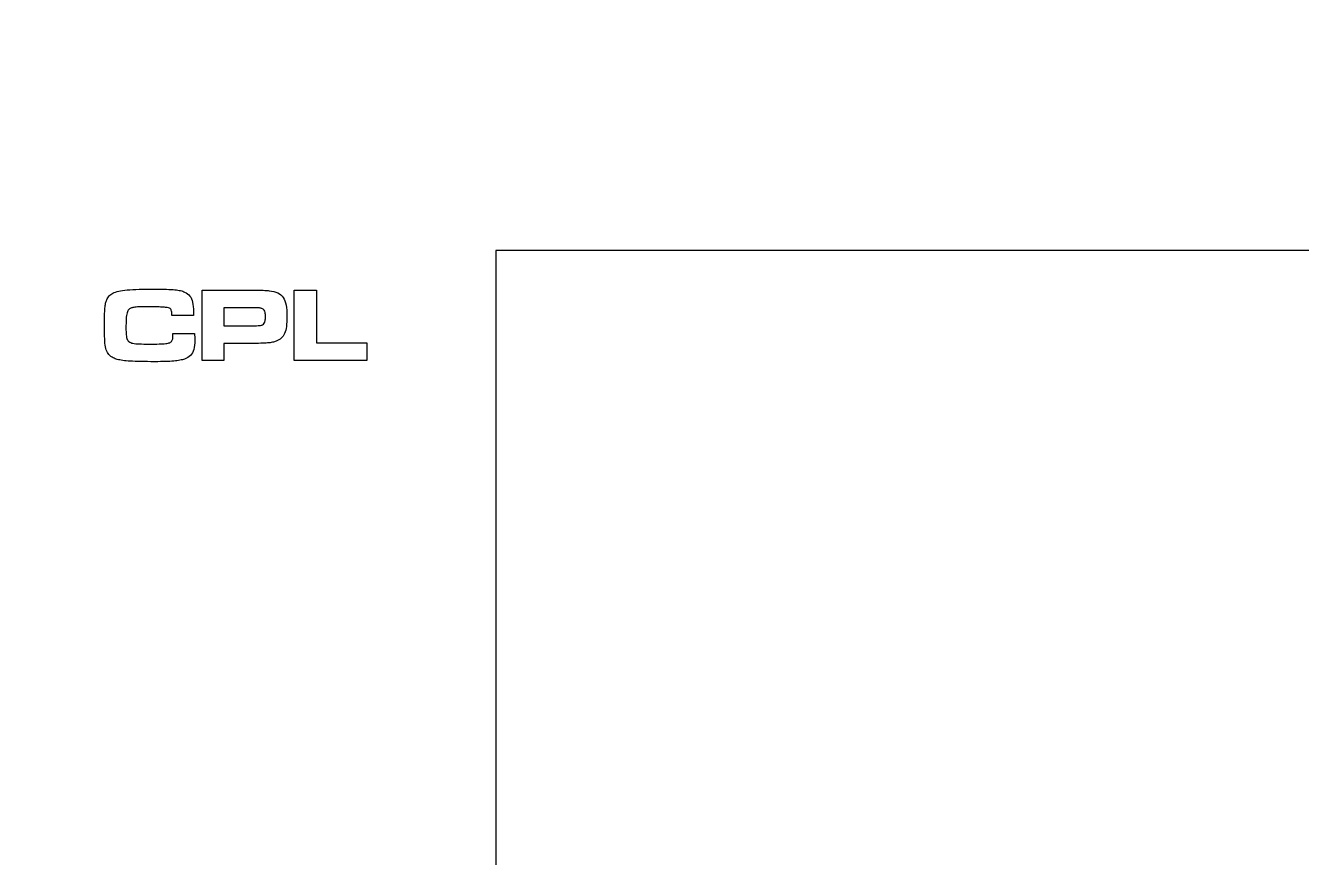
# Model space of a CAD drawing. Extents: x -139 to 87, y -93 to 92.
# Drawn here: x -103.12 to -69.04, y -43.48 to -21.25 of the extents above; entities that cross this region are included whole.
import ezdxf

# ---------------------------------------------------------------- set-up
doc = ezdxf.new("R2010")
doc.units = 0
doc.header["$MEASUREMENT"] = 0
doc.layers.add('LAYER_1', color=7, linetype='CONTINUOUS')

msp = doc.modelspace()

# ---------------------------------------------------------------- linework, layer by layer
at = {"layer": 'LAYER_1', "color": 250}
msp.add_lwpolyline([(-90.5533, -66.2641), (-37.5533, -66.2641), (-37.5533, -27.2641), (-90.5533, -27.2641), (-90.5533, -66.2641)], close=True, dxfattribs=at)
for points, knots in [([(-134.4311, -0.2641), (-134.4311, -0.2641), (-3.6755, -0.2641), (-3.6755, -0.2641), (-3.6755, -0.2641), (-1.1332, -0.2641), (0.9467, -2.344), (0.9467, -4.8863), (0.9467, -4.8863), (0.9467, -4.8863), (0.9467, -85.6418), (0.9467, -85.6418), (0.9467, -85.6418), (0.9467, -88.1842), (-1.1332, -90.2641), (-3.6755, -90.2641), (-3.6755, -90.2641), (-3.6755, -90.2641), (-134.4311, -90.2641), (-134.4311, -90.2641), (-134.4311, -90.2641), (-136.9734, -90.2641), (-139.0533, -88.1842), (-139.0533, -85.6418), (-139.0533, -85.6418), (-139.0533, -85.6418), (-139.0533, -4.8863), (-139.0533, -4.8863), (-139.0533, -4.8863), (-139.0533, -2.344), (-136.9734, -0.2641), (-134.4311, -0.2641)], [0, 0, 0, 0, 0.1111111, 0.1111111, 0.1111111, 0.1111111, 0.2222222, 0.2222222, 0.2222222, 0.2222222, 0.3333333, 0.3333333, 0.3333333, 0.3333333, 0.4444444, 0.4444444, 0.4444444, 0.4444444, 0.5555556, 0.5555556, 0.5555556, 0.5555556, 0.6666667, 0.6666667, 0.6666667, 0.6666667, 0.7777778, 0.7777778, 0.7777778, 0.7777778, 1, 1, 1, 1]), ([(-99.1799, -29.48), (-99.1799, -29.5266), (-99.1813, -29.5656), (-99.1846, -29.5981), (-99.1846, -29.5981), (-99.1879, -29.63), (-99.1954, -29.6569), (-99.2072, -29.6775), (-99.2072, -29.6775), (-99.2195, -29.6982), (-99.2388, -29.7142), (-99.2652, -29.726), (-99.2652, -29.726), (-99.2916, -29.7378), (-99.3284, -29.7458), (-99.375, -29.7509), (-99.375, -29.7509), (-99.4217, -29.7561), (-99.4812, -29.7594), (-99.5537, -29.7608), (-99.5537, -29.7608), (-99.6268, -29.7617), (-99.715, -29.7622), (-99.8191, -29.7622), (-99.8191, -29.7622), (-99.9201, -29.7627), (-100.0059, -29.7617), (-100.0761, -29.7594), (-100.0761, -29.7594), (-100.1464, -29.757), (-100.2043, -29.7514), (-100.2491, -29.7425), (-100.2491, -29.7425), (-100.2944, -29.7331), (-100.3297, -29.7185), (-100.3557, -29.6982), (-100.3557, -29.6982), (-100.3811, -29.6775), (-100.3995, -29.6498), (-100.4113, -29.6136), (-100.4113, -29.6136), (-100.4226, -29.5778), (-100.4296, -29.5322), (-100.4325, -29.4767), (-100.4325, -29.4767), (-100.4353, -29.4212), (-100.4362, -29.3535), (-100.4358, -29.274), (-100.4358, -29.274), (-100.4358, -29.1804), (-100.4329, -29.1037), (-100.4273, -29.044), (-100.4273, -29.044), (-100.4216, -28.9842), (-100.4122, -28.9372), (-100.3991, -28.9029), (-100.3991, -28.9029), (-100.3858, -28.868), (-100.3679, -28.8422), (-100.3453, -28.8252), (-100.3453, -28.8252), (-100.3311, -28.813), (-100.3123, -28.8036), (-100.2892, -28.7956), (-100.2892, -28.7956), (-100.2657, -28.7881), (-100.235, -28.782), (-100.1963, -28.7777), (-100.1963, -28.7777), (-100.1581, -28.773), (-100.1086, -28.7702), (-100.0483, -28.7683), (-100.0483, -28.7683), (-99.9879, -28.7664), (-99.9135, -28.766), (-99.8249, -28.766), (-99.8249, -28.766), (-99.7806, -28.766), (-99.7343, -28.7664), (-99.6857, -28.7674), (-99.6857, -28.7674), (-99.6372, -28.7688), (-99.591, -28.7702), (-99.5471, -28.7716), (-99.5471, -28.7716), (-99.5028, -28.7735), (-99.4655, -28.7754), (-99.4345, -28.7773), (-99.4345, -28.7773), (-99.3935, -28.7801), (-99.36, -28.7834), (-99.3345, -28.7881), (-99.3345, -28.7881), (-99.3086, -28.7923), (-99.2888, -28.798), (-99.2742, -28.805), (-99.2742, -28.805), (-99.2601, -28.8121), (-99.2491, -28.8205), (-99.2421, -28.8309), (-99.2421, -28.8309), (-99.2346, -28.8408), (-99.2289, -28.8516), (-99.2247, -28.8633), (-99.2247, -28.8633), (-99.2205, -28.8751), (-99.2167, -28.8916), (-99.2143, -28.9123), (-99.2143, -28.9123), (-99.212, -28.933), (-99.2101, -28.9612), (-99.2081, -28.9974), (-99.2081, -28.9974), (-99.2081, -28.9974), (-98.6339, -28.9974), (-98.6339, -28.9974), (-98.6339, -28.9974), (-98.6339, -28.9974), (-98.6339, -28.9043), (-98.6339, -28.9043), (-98.6339, -28.9043), (-98.6334, -28.8013), (-98.6411, -28.7156), (-98.6566, -28.647), (-98.6566, -28.647), (-98.6716, -28.5783), (-98.6967, -28.5219), (-98.7311, -28.4786), (-98.7311, -28.4786), (-98.7655, -28.4353), (-98.8116, -28.4), (-98.8688, -28.3737), (-98.8688, -28.3737), (-98.8998, -28.3582), (-98.9366, -28.3455), (-98.9781, -28.3351), (-98.9781, -28.3351), (-99.02, -28.3248), (-99.0709, -28.3168), (-99.1314, -28.3107), (-99.1314, -28.3107), (-99.1912, -28.305), (-99.2648, -28.3008), (-99.351, -28.2984), (-99.351, -28.2984), (-99.4373, -28.2956), (-99.5405, -28.2947), (-99.6608, -28.2947), (-99.6608, -28.2947), (-99.8215, -28.2947), (-99.963, -28.2961), (-100.0845, -28.2994), (-100.0845, -28.2994), (-100.2067, -28.3027), (-100.3123, -28.3078), (-100.4014, -28.3158), (-100.4014, -28.3158), (-100.4905, -28.3238), (-100.5659, -28.3347), (-100.6282, -28.3483), (-100.6282, -28.3483), (-100.6904, -28.3619), (-100.7422, -28.3793), (-100.7832, -28.4005), (-100.7832, -28.4005), (-100.8247, -28.4212), (-100.8587, -28.4466), (-100.8851, -28.4762), (-100.8851, -28.4762), (-100.9115, -28.5059), (-100.9332, -28.5402), (-100.9506, -28.5797), (-100.9506, -28.5797), (-100.9619, -28.6061), (-100.9714, -28.6371), (-100.9789, -28.6733), (-100.9789, -28.6733), (-100.9864, -28.7091), (-100.9926, -28.7537), (-100.9973, -28.8064), (-100.9973, -28.8064), (-101.002, -28.8596), (-101.0053, -28.924), (-101.0071, -29.0007), (-101.0071, -29.0007), (-101.009, -29.0774), (-101.0101, -29.1696), (-101.0101, -29.2768), (-101.0101, -29.2768), (-101.0101, -29.3859), (-101.0086, -29.4795), (-101.0062, -29.5581), (-101.0062, -29.5581), (-101.0043, -29.6362), (-101.0015, -29.6968), (-100.9987, -29.7396), (-100.9987, -29.7396), (-100.9912, -29.8097), (-100.9789, -29.8699), (-100.9614, -29.9198), (-100.9614, -29.9198), (-100.944, -29.9696), (-100.9199, -30.0115), (-100.8898, -30.0458), (-100.8898, -30.0458), (-100.8592, -30.0802), (-100.821, -30.1089), (-100.7752, -30.1319), (-100.7752, -30.1319), (-100.7446, -30.1474), (-100.7093, -30.1611), (-100.6687, -30.1728), (-100.6687, -30.1728), (-100.6286, -30.1841), (-100.5801, -30.194), (-100.5234, -30.202), (-100.5234, -30.202), (-100.4674, -30.2095), (-100.3995, -30.2156), (-100.3203, -30.2204), (-100.3203, -30.2204), (-100.2416, -30.2251), (-100.1482, -30.2283), (-100.0402, -30.2307), (-100.0402, -30.2307), (-99.9323, -30.2326), (-99.8069, -30.2335), (-99.6636, -30.2335), (-99.6636, -30.2335), (-99.5556, -30.2335), (-99.4608, -30.2321), (-99.3783, -30.2298), (-99.3783, -30.2298), (-99.2958, -30.2269), (-99.2233, -30.2227), (-99.161, -30.2171), (-99.161, -30.2171), (-99.0988, -30.2119), (-99.0441, -30.2044), (-98.9965, -30.1954), (-98.9965, -30.1954), (-98.9489, -30.1865), (-98.9065, -30.1757), (-98.8688, -30.163), (-98.8688, -30.163), (-98.8041, -30.1399), (-98.7513, -30.1079), (-98.7117, -30.0665), (-98.7117, -30.0665), (-98.6716, -30.0251), (-98.6425, -29.9711), (-98.624, -29.9047), (-98.624, -29.9047), (-98.6062, -29.8384), (-98.5968, -29.7561), (-98.5972, -29.6578), (-98.5972, -29.6578), (-98.5972, -29.6489), (-98.5977, -29.6371), (-98.5982, -29.623), (-98.5982, -29.623), (-98.5986, -29.6089), (-98.5991, -29.5905), (-98.6001, -29.5675), (-98.6001, -29.5675), (-98.601, -29.5444), (-98.6019, -29.5153), (-98.6029, -29.48), (-98.6029, -29.48), (-98.6029, -29.48), (-99.1799, -29.48), (-99.1799, -29.48)], [0, 0, 0, 0, 0.0144928, 0.0144928, 0.0144928, 0.0144928, 0.0289855, 0.0289855, 0.0289855, 0.0289855, 0.0434783, 0.0434783, 0.0434783, 0.0434783, 0.057971, 0.057971, 0.057971, 0.057971, 0.0724638, 0.0724638, 0.0724638, 0.0724638, 0.0869565, 0.0869565, 0.0869565, 0.0869565, 0.1014493, 0.1014493, 0.1014493, 0.1014493, 0.115942, 0.115942, 0.115942, 0.115942, 0.1304348, 0.1304348, 0.1304348, 0.1304348, 0.1449275, 0.1449275, 0.1449275, 0.1449275, 0.1594203, 0.1594203, 0.1594203, 0.1594203, 0.173913, 0.173913, 0.173913, 0.173913, 0.1884058, 0.1884058, 0.1884058, 0.1884058, 0.2028986, 0.2028986, 0.2028986, 0.2028986, 0.2173913, 0.2173913, 0.2173913, 0.2173913, 0.2318841, 0.2318841, 0.2318841, 0.2318841, 0.2463768, 0.2463768, 0.2463768, 0.2463768, 0.2608696, 0.2608696, 0.2608696, 0.2608696, 0.2753623, 0.2753623, 0.2753623, 0.2753623, 0.2898551, 0.2898551, 0.2898551, 0.2898551, 0.3043478, 0.3043478, 0.3043478, 0.3043478, 0.3188406, 0.3188406, 0.3188406, 0.3188406, 0.3333333, 0.3333333, 0.3333333, 0.3333333, 0.3478261, 0.3478261, 0.3478261, 0.3478261, 0.3623188, 0.3623188, 0.3623188, 0.3623188, 0.3768116, 0.3768116, 0.3768116, 0.3768116, 0.3913043, 0.3913043, 0.3913043, 0.3913043, 0.4057971, 0.4057971, 0.4057971, 0.4057971, 0.4202899, 0.4202899, 0.4202899, 0.4202899, 0.4347826, 0.4347826, 0.4347826, 0.4347826, 0.4492754, 0.4492754, 0.4492754, 0.4492754, 0.4637681, 0.4637681, 0.4637681, 0.4637681, 0.4782609, 0.4782609, 0.4782609, 0.4782609, 0.4927536, 0.4927536, 0.4927536, 0.4927536, 0.5072464, 0.5072464, 0.5072464, 0.5072464, 0.5217391, 0.5217391, 0.5217391, 0.5217391, 0.5362319, 0.5362319, 0.5362319, 0.5362319, 0.5507246, 0.5507246, 0.5507246, 0.5507246, 0.5652174, 0.5652174, 0.5652174, 0.5652174, 0.5797101, 0.5797101, 0.5797101, 0.5797101, 0.5942029, 0.5942029, 0.5942029, 0.5942029, 0.6086957, 0.6086957, 0.6086957, 0.6086957, 0.6231884, 0.6231884, 0.6231884, 0.6231884, 0.6376812, 0.6376812, 0.6376812, 0.6376812, 0.6521739, 0.6521739, 0.6521739, 0.6521739, 0.6666667, 0.6666667, 0.6666667, 0.6666667, 0.6811594, 0.6811594, 0.6811594, 0.6811594, 0.6956522, 0.6956522, 0.6956522, 0.6956522, 0.7101449, 0.7101449, 0.7101449, 0.7101449, 0.7246377, 0.7246377, 0.7246377, 0.7246377, 0.7391304, 0.7391304, 0.7391304, 0.7391304, 0.7536232, 0.7536232, 0.7536232, 0.7536232, 0.7681159, 0.7681159, 0.7681159, 0.7681159, 0.7826087, 0.7826087, 0.7826087, 0.7826087, 0.7971014, 0.7971014, 0.7971014, 0.7971014, 0.8115942, 0.8115942, 0.8115942, 0.8115942, 0.826087, 0.826087, 0.826087, 0.826087, 0.8405797, 0.8405797, 0.8405797, 0.8405797, 0.8550725, 0.8550725, 0.8550725, 0.8550725, 0.8695652, 0.8695652, 0.8695652, 0.8695652, 0.884058, 0.884058, 0.884058, 0.884058, 0.8985507, 0.8985507, 0.8985507, 0.8985507, 0.9130435, 0.9130435, 0.9130435, 0.9130435, 0.9275362, 0.9275362, 0.9275362, 0.9275362, 0.942029, 0.942029, 0.942029, 0.942029, 0.9565217, 0.9565217, 0.9565217, 0.9565217, 0.9710145, 0.9710145, 0.9710145, 0.9710145, 1, 1, 1, 1]), ([(-98.3992, -30.2053), (-98.3992, -30.2053), (-97.8249, -30.2053), (-97.8249, -30.2053), (-97.8249, -30.2053), (-97.8249, -30.2053), (-97.8249, -29.7453), (-97.8249, -29.7453), (-97.8249, -29.7453), (-97.8249, -29.7453), (-97.1008, -29.7453), (-97.1008, -29.7453), (-97.1008, -29.7453), (-96.9966, -29.7453), (-96.9089, -29.7443), (-96.8363, -29.7429), (-96.8363, -29.7429), (-96.7641, -29.741), (-96.7029, -29.7378), (-96.6534, -29.7335), (-96.6534, -29.7335), (-96.6039, -29.7293), (-96.561, -29.7232), (-96.5251, -29.7156), (-96.5251, -29.7156), (-96.4893, -29.7077), (-96.4558, -29.6978), (-96.4248, -29.686), (-96.4248, -29.686), (-96.3705, -29.6653), (-96.3247, -29.6385), (-96.2876, -29.6051), (-96.2876, -29.6051), (-96.2508, -29.5717), (-96.2211, -29.5299), (-96.1989, -29.4791), (-96.1989, -29.4791), (-96.1763, -29.4278), (-96.1603, -29.3657), (-96.1508, -29.2918), (-96.1508, -29.2918), (-96.1409, -29.218), (-96.1357, -29.1305), (-96.1362, -29.0284), (-96.1362, -29.0284), (-96.1357, -28.9061), (-96.1433, -28.8036), (-96.1584, -28.7204), (-96.1584, -28.7204), (-96.1735, -28.6371), (-96.1994, -28.5694), (-96.2352, -28.5176), (-96.2352, -28.5176), (-96.271, -28.4659), (-96.32, -28.4254), (-96.3819, -28.3972), (-96.3819, -28.3972), (-96.444, -28.369), (-96.5214, -28.3492), (-96.6142, -28.337), (-96.6142, -28.337), (-96.6331, -28.3347), (-96.6515, -28.3328), (-96.6699, -28.3314), (-96.6699, -28.3314), (-96.6878, -28.3295), (-96.7085, -28.3281), (-96.7312, -28.3271), (-96.7312, -28.3271), (-96.7538, -28.3262), (-96.7816, -28.3252), (-96.8142, -28.3248), (-96.8142, -28.3248), (-96.8466, -28.3238), (-96.8867, -28.3234), (-96.9339, -28.3234), (-96.9339, -28.3234), (-96.9815, -28.3229), (-97.039, -28.3229), (-97.1064, -28.3229), (-97.1064, -28.3229), (-97.1064, -28.3229), (-98.3992, -28.3229), (-98.3992, -28.3229), (-98.3992, -28.3229), (-98.3992, -28.3229), (-98.3992, -30.2053), (-98.3992, -30.2053)], [0, 0, 0, 0, 0.0434783, 0.0434783, 0.0434783, 0.0434783, 0.0869565, 0.0869565, 0.0869565, 0.0869565, 0.1304348, 0.1304348, 0.1304348, 0.1304348, 0.173913, 0.173913, 0.173913, 0.173913, 0.2173913, 0.2173913, 0.2173913, 0.2173913, 0.2608696, 0.2608696, 0.2608696, 0.2608696, 0.3043478, 0.3043478, 0.3043478, 0.3043478, 0.3478261, 0.3478261, 0.3478261, 0.3478261, 0.3913043, 0.3913043, 0.3913043, 0.3913043, 0.4347826, 0.4347826, 0.4347826, 0.4347826, 0.4782609, 0.4782609, 0.4782609, 0.4782609, 0.5217391, 0.5217391, 0.5217391, 0.5217391, 0.5652174, 0.5652174, 0.5652174, 0.5652174, 0.6086957, 0.6086957, 0.6086957, 0.6086957, 0.6521739, 0.6521739, 0.6521739, 0.6521739, 0.6956522, 0.6956522, 0.6956522, 0.6956522, 0.7391304, 0.7391304, 0.7391304, 0.7391304, 0.7826087, 0.7826087, 0.7826087, 0.7826087, 0.826087, 0.826087, 0.826087, 0.826087, 0.8695652, 0.8695652, 0.8695652, 0.8695652, 0.9130435, 0.9130435, 0.9130435, 0.9130435, 1, 1, 1, 1]), ([(-95.9468, -28.3229), (-95.9468, -28.3229), (-95.9468, -30.2053), (-95.9468, -30.2053), (-95.9468, -30.2053), (-95.9468, -30.2053), (-94.0034, -30.2053), (-94.0034, -30.2053), (-94.0034, -30.2053), (-94.0034, -30.2053), (-94.0034, -29.7255), (-94.0034, -29.7255), (-94.0034, -29.7255), (-94.0034, -29.7255), (-95.3442, -29.7255), (-95.3442, -29.7255), (-95.3442, -29.7255), (-95.3442, -29.7255), (-95.3442, -28.3229), (-95.3442, -28.3229), (-95.3442, -28.3229), (-95.3442, -28.3229), (-95.9468, -28.3229), (-95.9468, -28.3229)], [0, 0, 0, 0, 0.1428571, 0.1428571, 0.1428571, 0.1428571, 0.2857143, 0.2857143, 0.2857143, 0.2857143, 0.4285714, 0.4285714, 0.4285714, 0.4285714, 0.5714286, 0.5714286, 0.5714286, 0.5714286, 0.7142857, 0.7142857, 0.7142857, 0.7142857, 1, 1, 1, 1]), ([(-97.8249, -29.274), (-97.8249, -29.274), (-97.8249, -28.7942), (-97.8249, -28.7942), (-97.8249, -28.7942), (-97.8249, -28.7942), (-97.1064, -28.7942), (-97.1064, -28.7942), (-97.1064, -28.7942), (-97.0428, -28.7947), (-96.9929, -28.7956), (-96.9561, -28.7961), (-96.9561, -28.7961), (-96.9193, -28.7966), (-96.8919, -28.7975), (-96.8736, -28.7989), (-96.8736, -28.7989), (-96.8546, -28.7998), (-96.841, -28.8017), (-96.8316, -28.8041), (-96.8316, -28.8041), (-96.8222, -28.8064), (-96.8127, -28.8097), (-96.8037, -28.814), (-96.8037, -28.814), (-96.7802, -28.8229), (-96.7618, -28.8361), (-96.7481, -28.8525), (-96.7481, -28.8525), (-96.7345, -28.8695), (-96.7245, -28.8916), (-96.7189, -28.9203), (-96.7189, -28.9203), (-96.7128, -28.9485), (-96.7099, -28.9847), (-96.7104, -29.0284), (-96.7104, -29.0284), (-96.7104, -29.0722), (-96.7128, -29.1084), (-96.7175, -29.1366), (-96.7175, -29.1366), (-96.7226, -29.1653), (-96.7307, -29.1879), (-96.742, -29.2053), (-96.742, -29.2053), (-96.7528, -29.2222), (-96.7679, -29.2359), (-96.7868, -29.2458), (-96.7868, -29.2458), (-96.7981, -29.2519), (-96.8094, -29.257), (-96.8203, -29.2603), (-96.8203, -29.2603), (-96.8316, -29.2641), (-96.8471, -29.2664), (-96.867, -29.2683), (-96.867, -29.2683), (-96.8867, -29.2702), (-96.916, -29.2712), (-96.9532, -29.2721), (-96.9532, -29.2721), (-96.991, -29.2726), (-97.0419, -29.2735), (-97.1064, -29.274), (-97.1064, -29.274), (-97.1064, -29.274), (-97.8249, -29.274), (-97.8249, -29.274)], [0, 0, 0, 0, 0.0555556, 0.0555556, 0.0555556, 0.0555556, 0.1111111, 0.1111111, 0.1111111, 0.1111111, 0.1666667, 0.1666667, 0.1666667, 0.1666667, 0.2222222, 0.2222222, 0.2222222, 0.2222222, 0.2777778, 0.2777778, 0.2777778, 0.2777778, 0.3333333, 0.3333333, 0.3333333, 0.3333333, 0.3888889, 0.3888889, 0.3888889, 0.3888889, 0.4444444, 0.4444444, 0.4444444, 0.4444444, 0.5, 0.5, 0.5, 0.5, 0.5555556, 0.5555556, 0.5555556, 0.5555556, 0.6111111, 0.6111111, 0.6111111, 0.6111111, 0.6666667, 0.6666667, 0.6666667, 0.6666667, 0.7222222, 0.7222222, 0.7222222, 0.7222222, 0.7777778, 0.7777778, 0.7777778, 0.7777778, 0.8333333, 0.8333333, 0.8333333, 0.8333333, 0.8888889, 0.8888889, 0.8888889, 0.8888889, 1, 1, 1, 1])]:
    msp.add_open_spline(points, degree=3, knots=knots, dxfattribs=at)

doc.saveas('drawing.dxf')
